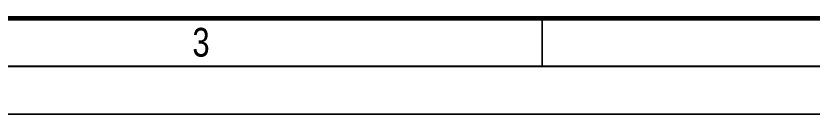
# Model space of a CAD drawing. Header units: millimetres. Extents: x -1 to 595, y 0 to 420.
# Drawn here: x 179.2 to 262.1, y -0.1 to 10.2 of the extents above; entities that cross this region are included whole.
import ezdxf

# ---------------------------------------------------------------- set-up
doc = ezdxf.new("R2010")
doc.units = ezdxf.units.MM
doc.header["$LTSCALE"] = 32.67
doc.layers.get('0').update_dxf_attribs({"linetype": 'CONTINUOUS'})
doc.styles.get("Standard").update_dxf_attribs({"font": 'txt', "width": 0.8})

msp = doc.modelspace()

# ---------------------------------------------------------------- linework, layer by layer
at = {"color": 7, "linetype": 'CONTINUOUS'}
for points, const_width in [([(24, 10), (584, 10)], 0.499), ([(234, 5), (234, 10)], 0.199), ([(5, 5), (589, 5)], 0.199), ([(0, 0), (594, 0)], 0.199)]:
    msp.add_lwpolyline(points, dxfattribs=dict(at, const_width=const_width))

# ---------------------------------------------------------------- texts
at = {"color": 7, "linetype": 'CONTINUOUS', "insert": (197.5714, 9), "char_height": 3, "width": 2.4, "attachment_point": 1, "line_spacing_factor": 0.9}
msp.add_mtext('3', dxfattribs=at)

doc.saveas('drawing.dxf')
